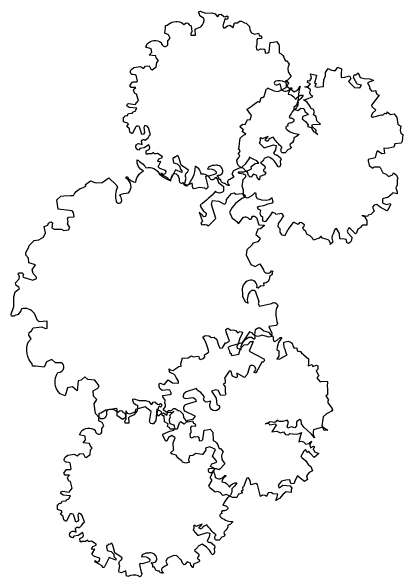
# Model space of a CAD drawing. Extents: x -65 to 116, y -35 to 21.
# Drawn here: x 73.696 to 75.525, y 0.598 to 3.24 of the extents above; entities that cross this region are included whole.
import ezdxf

# ---------------------------------------------------------------- set-up
doc = ezdxf.new("R2010")
doc.units = 0
doc.header["$LTSCALE"] = 100
doc.header["$MEASUREMENT"] = 0
doc.layers.add('P-ARVORE', color=2, linetype='CONTINUOUS')

# ---------------------------------------------------------------- blocks, each defined once
blk = doc.blocks.new('P-1712')
at = {"layer": 'P-ARVORE'}
for points in [[(0.5518, 1.1155), (0.5527, 1.0946), (0.5527, 1.0854, -0.241267), (0.5777, 1.0553), (0.5816, 1.0472), (0.5876, 1.0478), (0.599, 1.0326), (0.5936, 1.0192), (0.5922, 1.0132), (0.5922, 1.0132), (0.5936, 0.9958), (0.6076, 0.9752), (0.5862, 0.9526), (0.5862, 0.9526), (0.579, 0.9486, 0.173621), (0.535, 0.9526, 0.819804), (0.5376, 0.9352, 0.238583), (0.5542, 0.9426, -0.071987), (0.5616, 0.9138, 0.4819), (0.6056, 0.9206, -2.033354), (0.6076, 0.9158, 0.200291), (0.5942, 0.8918, -0.184711), (0.6202, 0.8798, -0.06616), (0.6296, 0.8672, -0.3357), (0.6642, 0.8872, -0.100882), (0.6396, 0.8598, -0.328139), (0.6196, 0.8172, 0.072455), (0.5982, 0.7826, -0.04539), (0.6136, 0.7792, -0.409035), (0.621, 0.7652, -0.231707), (0.5996, 0.7566, 0.688344), (0.5936, 0.7438, 0.463342), (0.5836, 0.7312, 0.184456), (0.643, 0.7058, -0.713964), (0.6436, 0.7038, -0.221181), (0.621, 0.6892, -0.314247), (0.6076, 0.6618, 0.565236), (0.607, 0.6446), (0.6096, 0.6426), (0.603, 0.6366), (0.5936, 0.6338), (0.581, 0.6186), (0.5662, 0.6186, -0.457949), (0.5662, 0.6432, -0.060847), (0.5236, 0.6906, 0.212505), (0.5002, 0.6746, -0.463173), (0.491, 0.6732, -0.876877), (0.4922, 0.6838), (0.501, 0.6938), (0.4722, 0.6832), (0.467, 0.6886), (0.4616, 0.6858, -0.248601), (0.459, 0.6652), (0.4816, 0.6418), (0.525, 0.6558), (0.5376, 0.6526), (0.535, 0.6326), (0.5256, 0.6158, 0.31059), (0.541, 0.6092), (0.559, 0.5938), (0.561, 0.5852), (0.5576, 0.5798), (0.559, 0.5612), (0.5536, 0.5512), (0.547, 0.5532, 0.178742), (0.501, 0.5998), (0.4822, 0.5912, -0.164562), (0.4656, 0.5726), (0.4676, 0.5692), (0.485, 0.5558, -0.443973), (0.479, 0.5386, 0.51332), (0.4882, 0.5286), (0.489, 0.5218), (0.4842, 0.5158), (0.4616, 0.5078), (0.4602, 0.4912), (0.4582, 0.4912), (0.449, 0.5026), (0.4476, 0.5118), (0.4316, 0.5178), (0.421, 0.5052), (0.417, 0.5046), (0.409, 0.5118), (0.4042, 0.5272), (0.3996, 0.5286), (0.3836, 0.5458), (0.3682, 0.5472), (0.3382, 0.5332), (0.3316, 0.5198), (0.3402, 0.5046), (0.321, 0.4938, 0.65472), (0.3176, 0.4698, -1.420327), (0.3136, 0.4666, -0.331438), (0.3002, 0.4752, -0.460688), (0.2796, 0.4932), (0.2716, 0.4926), (0.271, 0.5032), (0.2642, 0.5106), (0.265, 0.5146, 0.634345), (0.2882, 0.5392, 0.42075), (0.2502, 0.5586), (0.239, 0.5592), (0.2216, 0.5512), (0.2176, 0.5412, -0.317469), (0.2576, 0.5298, -0.414214), (0.253, 0.5186), (0.223, 0.5086), (0.2156, 0.5106), (0.2082, 0.5058), (0.217, 0.4686, -0.529528), (0.209, 0.4486), (0.2042, 0.4526, 0.163749), (0.155, 0.4498), (0.1482, 0.4532), (0.145, 0.4766), (0.1242, 0.4672), (0.1136, 0.4692), (0.1116, 0.4758), (0.1176, 0.4992, -0.454874), (0.1242, 0.5278), (0.1282, 0.5372), (0.0936, 0.5606), (0.0836, 0.5966), (0.079, 0.6052), (0.0696, 0.5992), (0.0642, 0.5998), (0.061, 0.5946), (0.0562, 0.5946), (0.055, 0.5918), (0.0582, 0.5706), (0.0762, 0.5658), (0.0882, 0.5538), (0.089, 0.5426), (0.0982, 0.5338), (0.0982, 0.5258), (0.0676, 0.5386), (0.0456, 0.4946, -0.998765), (0.0342, 0.4992), (-0.0004, 0.5178), (0.0022, 0.524, 1.066056), (0.0216, 0.5358), (-0.005, 0.5446), (-0.0138, 0.5532), (-0.0004, 0.5766), (-0.0118, 0.5752), (-0.015, 0.5786), (-0.0098, 0.5898), (0.007, 0.5958), (0.0062, 0.6006), (-0.0158, 0.6152), (-0.0224, 0.6132), (-0.0318, 0.6126), (-0.0344, 0.6198), (-0.043, 0.6126), (-0.0598, 0.6126), (-0.0644, 0.6106), (-0.069, 0.6126), (-0.0698, 0.6266), (-0.0544, 0.6346), (-0.0524, 0.6426), (-0.0564, 0.6552), (-0.0784, 0.6412), (-0.0984, 0.6386), (-0.1024, 0.6306), (-0.1084, 0.6312, -0.924966), (-0.0984, 0.6606), (-0.0878, 0.6572), (-0.0904, 0.6718, -0.613567), (-0.0738, 0.6772), (-0.0604, 0.6886), (-0.053, 0.7006), (-0.0484, 0.7026), (-0.0584, 0.7346), (-0.065, 0.7418), (-0.075, 0.7452), (-0.0798, 0.7366), (-0.0764, 0.7132), (-0.081, 0.7058), (-0.089, 0.7032), (-0.0984, 0.7346, 0.675596), (-0.1184, 0.7378), (-0.133, 0.7078), (-0.1364, 0.7078), (-0.145, 0.7146), (-0.1478, 0.7298), (-0.1598, 0.7412), (-0.1524, 0.7518), (-0.1564, 0.7566), (-0.175, 0.7626), (-0.175, 0.7846), (-0.1704, 0.7858), (-0.167, 0.7926), (-0.1584, 0.7906), (-0.1524, 0.8018), (-0.1338, 0.8026), (-0.133, 0.8078), (-0.121, 0.8118), (-0.113, 0.8258), (-0.1484, 0.8292), (-0.1584, 0.8366, -0.466507), (-0.151, 0.8486), (-0.1204, 0.8432), (-0.1058, 0.8626), (-0.1138, 0.8926), (-0.1218, 0.8946), (-0.1284, 0.9106), (-0.1264, 0.9158), (-0.1178, 0.9226), (-0.139, 0.9226), (-0.145, 0.9326), (-0.1344, 0.9472), (-0.133, 0.9498), (-0.113, 0.9498), (-0.1104, 0.9526), (-0.1158, 0.9806), (-0.121, 0.9826), (-0.1318, 0.9832, -0.666205), (-0.1378, 1.0066), (-0.1264, 1.0166), (-0.0958, 1.0212), (-0.0824, 1.0126), (-0.0718, 1.0232), (-0.055, 1.0246), (-0.047, 1.0092), (-0.0404, 1.0052), (-0.0218, 1.0192), (-0.0198, 1.0406), (-0.0118, 1.0498), (-0.0218, 1.0618), (-0.0244, 1.0712), (-0.055, 1.0738), (-0.043, 1.0886), (-0.0458, 1.1046), (-0.071, 1.1112), (-0.0644, 1.1272, -0.377852), (0.0016, 1.1338, 0.377569), (0.0162, 1.1152, 0.335227), (0.0322, 1.1232), (0.0322, 1.1232), (0.0322, 1.1418), (0.0422, 1.1532), (0.035, 1.1692), (0.035, 1.1692), (0.0182, 1.1772), (0.021, 1.2026), (0.021, 1.2132), (0.0282, 1.2138, -0.287376), (0.0956, 1.2272), (0.107, 1.2178), (0.1182, 1.2246), (0.1262, 1.2238), (0.1316, 1.2166), (0.141, 1.2106), (0.1442, 1.1846), (0.139, 1.1732), (0.1396, 1.1672), (0.161, 1.1678), (0.1596, 1.1926), (0.1636, 1.1978), (0.1856, 1.2072, 0.302168), (0.2002, 1.2478), (0.1936, 1.2498), (0.1822, 1.2578), (0.1796, 1.2686), (0.177, 1.2698), (0.177, 1.2786), (0.183, 1.2792), (0.2076, 1.2712), (0.237, 1.2718), (0.253, 1.2672), (0.2636, 1.2532), (0.2676, 1.2558), (0.2722, 1.2638), (0.281, 1.2658), (0.2936, 1.2552), (0.301, 1.2532), (0.3076, 1.2578), (0.3116, 1.2552), (0.3122, 1.2452), (0.3076, 1.2412), (0.3022, 1.2438), (0.2982, 1.2426), (0.2896, 1.2118), (0.2942, 1.2006), (0.299, 1.2012), (0.3102, 1.2112), (0.321, 1.2146), (0.3368, 1.2038), (0.343, 1.2246), (0.3582, 1.2258), (0.3676, 1.2338), (0.3756, 1.2338), (0.3896, 1.2252), (0.3976, 1.2232), (0.413, 1.2078), (0.415, 1.1932), (0.423, 1.1792), (0.4362, 1.1726), (0.4562, 1.1766), (0.461, 1.1652), (0.467, 1.1638), (0.471, 1.1566), (0.4682, 1.1506), (0.4522, 1.1526), (0.4476, 1.1458), (0.4482, 1.1226), (0.4482, 1.1226), (0.4442, 1.1158), (0.4456, 1.1006), (0.4536, 1.0972), (0.465, 1.1038), (0.4716, 1.1018), (0.4802, 1.1038), (0.4856, 1.1006), (0.487, 1.0832), (0.4996, 1.0852), (0.505, 1.0892), (0.5102, 1.1332), (0.525, 1.1352), (0.5396, 1.1378), (0.551, 1.1246)], [(-0.4537, 0.4167), (-0.4223, 0.418), (-0.4085, 0.418, -0.241267), (-0.3634, 0.4556), (-0.3513, 0.4614), (-0.3522, 0.4704), (-0.3294, 0.4875), (-0.3093, 0.4794), (-0.3003, 0.4773), (-0.3003, 0.4773), (-0.2742, 0.4794), (-0.2433, 0.5004), (-0.2094, 0.4683), (-0.2094, 0.4683), (-0.2034, 0.4575, 0.173621), (-0.2094, 0.3915, 0.819804), (-0.1833, 0.3954, 0.238583), (-0.1944, 0.4203, -0.071987), (-0.1512, 0.4314, 0.4819), (-0.1614, 0.4974, -2.033354), (-0.1542, 0.5004, 0.200291), (-0.1182, 0.4803, -0.184711), (-0.1002, 0.5193, -0.06616), (-0.0813, 0.5334, -0.3357), (-0.1113, 0.5853, -0.100882), (-0.0702, 0.5484, -0.328139), (-0.0063, 0.5184, 0.072455), (0.0456, 0.4863, -0.04539), (0.0507, 0.5094, -0.409035), (0.0717, 0.5205, -0.231707), (0.0846, 0.4884, 0.688344), (0.1038, 0.4794, 0.463342), (0.1227, 0.4644, 0.184456), (0.1608, 0.5535, -0.713964), (0.1638, 0.5544, -0.221181), (0.1857, 0.5205, -0.314247), (0.2268, 0.5004, 0.565236), (0.2526, 0.4995), (0.2556, 0.5034), (0.2646, 0.4935), (0.2688, 0.4794), (0.2916, 0.4605), (0.2916, 0.4383, -0.457949), (0.2547, 0.4383, -0.060847), (0.1836, 0.3744, 0.212505), (0.2076, 0.3393, -0.463173), (0.2097, 0.3255, -0.876877), (0.1938, 0.3273), (0.1788, 0.3405), (0.1947, 0.2973), (0.1866, 0.2895), (0.1908, 0.2814, -0.248601), (0.2217, 0.2775), (0.2568, 0.3114), (0.2358, 0.3765), (0.2406, 0.3954), (0.2706, 0.3915), (0.2958, 0.3774, 0.31059), (0.3057, 0.4005), (0.3288, 0.4275), (0.3417, 0.4305), (0.3498, 0.4254), (0.3777, 0.4275), (0.3927, 0.4194), (0.3897, 0.4095, 0.178742), (0.3198, 0.3405), (0.3327, 0.3123, -0.164562), (0.3606, 0.2874), (0.3657, 0.2904), (0.3858, 0.3165, -0.443973), (0.4116, 0.3075, 0.51332), (0.4266, 0.3213), (0.4368, 0.3225), (0.4458, 0.3153), (0.4578, 0.2814), (0.4827, 0.2793), (0.4827, 0.2763), (0.4656, 0.2625), (0.4518, 0.2604), (0.4428, 0.2364), (0.4617, 0.2205), (0.4626, 0.2145), (0.4518, 0.2025), (0.4287, 0.1953), (0.4266, 0.1884), (0.4008, 0.1644), (0.3987, 0.1413), (0.4197, 0.0963), (0.4398, 0.0864), (0.4626, 0.0993), (0.4788, 0.0705, 0.65472), (0.5148, 0.0654, -1.420327), (0.5196, 0.0594, -0.331438), (0.5067, 0.0393, -0.460688), (0.4797, 0.0084), (0.4806, -0.0036), (0.4647, -0.0045), (0.4536, -0.0147), (0.4476, -0.0135, 0.634345), (0.4107, 0.0213, 0.42075), (0.3816, -0.0357), (0.3807, -0.0525), (0.3927, -0.0786), (0.4077, -0.0846, -0.317469), (0.4248, -0.0246, -0.414214), (0.4416, -0.0315), (0.4566, -0.0765), (0.4536, -0.0876), (0.4608, -0.0987), (0.5166, -0.0855, -0.529528), (0.5466, -0.0975), (0.5406, -0.1047, 0.163749), (0.5448, -0.1785), (0.5397, -0.1887), (0.5046, -0.1935), (0.5187, -0.2247), (0.5157, -0.2406), (0.5058, -0.2436), (0.4707, -0.2346, -0.454874), (0.4278, -0.2247), (0.4137, -0.2187), (0.3786, -0.2706), (0.3246, -0.2856), (0.3117, -0.2925), (0.3207, -0.3066), (0.3198, -0.3147), (0.3276, -0.3195), (0.3276, -0.3267), (0.3318, -0.3285), (0.3636, -0.3237), (0.3708, -0.2967), (0.3888, -0.2787), (0.4056, -0.2775), (0.4188, -0.2637), (0.4308, -0.2637), (0.4116, -0.3096), (0.4776, -0.3426, -0.998765), (0.4707, -0.3597), (0.4428, -0.4116), (0.4335, -0.4077, 1.066056), (0.4158, -0.3786), (0.4026, -0.4185), (0.3897, -0.4317), (0.3546, -0.4116), (0.3567, -0.4287), (0.3516, -0.4335), (0.3348, -0.4257), (0.3258, -0.4005), (0.3186, -0.4017), (0.2967, -0.4347), (0.2997, -0.4446), (0.3006, -0.4587), (0.2898, -0.4626), (0.3006, -0.4755), (0.3006, -0.5007), (0.3036, -0.5076), (0.3006, -0.5145), (0.2796, -0.5157), (0.2676, -0.4926), (0.2556, -0.4896), (0.2367, -0.4956), (0.2577, -0.5286), (0.2616, -0.5586), (0.2736, -0.5646), (0.2727, -0.5736, -0.924966), (0.2286, -0.5586), (0.2337, -0.5427), (0.2118, -0.5466, -0.613567), (0.2037, -0.5217), (0.1866, -0.5016), (0.1686, -0.4905), (0.1656, -0.4836), (0.1176, -0.4986), (0.1068, -0.5085), (0.1017, -0.5235), (0.1146, -0.5307), (0.1497, -0.5256), (0.1608, -0.5325), (0.1647, -0.5445), (0.1176, -0.5586, 0.675596), (0.1128, -0.5886), (0.1578, -0.6105), (0.1578, -0.6156), (0.1476, -0.6285), (0.1248, -0.6327), (0.1077, -0.6507), (0.0918, -0.6396), (0.0846, -0.6456), (0.0756, -0.6735), (0.0426, -0.6735), (0.0408, -0.6666), (0.0306, -0.6615), (0.0336, -0.6486), (0.0168, -0.6396), (0.0156, -0.6117), (0.0078, -0.6105), (0.0018, -0.5925), (-0.0192, -0.5805), (-0.0243, -0.6336), (-0.0354, -0.6486, -0.466507), (-0.0534, -0.6375), (-0.0453, -0.5916), (-0.0744, -0.5697), (-0.1194, -0.5817), (-0.1224, -0.5937), (-0.1464, -0.6036), (-0.1542, -0.6006), (-0.1644, -0.5877), (-0.1644, -0.6195), (-0.1794, -0.6285), (-0.2013, -0.6126), (-0.2052, -0.6105), (-0.2052, -0.5805), (-0.2094, -0.5766), (-0.2514, -0.5847), (-0.2544, -0.5925), (-0.2553, -0.6087, -0.666205), (-0.2904, -0.6177), (-0.3054, -0.6006), (-0.3123, -0.5547), (-0.2994, -0.5346), (-0.3153, -0.5187), (-0.3174, -0.4935), (-0.2943, -0.4815), (-0.2883, -0.4716), (-0.3093, -0.4437), (-0.3414, -0.4407), (-0.3552, -0.4287), (-0.3732, -0.4437), (-0.3873, -0.4476), (-0.3912, -0.4935), (-0.4134, -0.4755), (-0.4374, -0.4797), (-0.4473, -0.5175), (-0.4713, -0.5076, -0.377852), (-0.4812, -0.4086, 0.377569), (-0.4533, -0.3867, 0.335227), (-0.4653, -0.3627), (-0.4653, -0.3627), (-0.4932, -0.3627), (-0.5103, -0.3477), (-0.5343, -0.3585), (-0.5343, -0.3585), (-0.5463, -0.3837), (-0.5844, -0.3795), (-0.6003, -0.3795), (-0.6012, -0.3687, -0.287376), (-0.6213, -0.2676), (-0.6072, -0.2505), (-0.6174, -0.2337), (-0.6162, -0.2217), (-0.6054, -0.2136), (-0.5964, -0.1995), (-0.5574, -0.1947), (-0.5403, -0.2025), (-0.5313, -0.2016), (-0.5322, -0.1695), (-0.5694, -0.1716), (-0.5772, -0.1656), (-0.5913, -0.1326, 0.302168), (-0.6522, -0.1107), (-0.6552, -0.1206), (-0.6672, -0.1377), (-0.6834, -0.1416), (-0.6852, -0.1455), (-0.6984, -0.1455), (-0.6993, -0.1365), (-0.6873, -0.0996), (-0.6882, -0.0555), (-0.6813, -0.0315), (-0.6603, -0.0156), (-0.6642, -0.0096), (-0.6762, -0.0027), (-0.6792, 0.0105), (-0.6633, 0.0294), (-0.6603, 0.0405), (-0.6672, 0.0504), (-0.6633, 0.0564), (-0.6483, 0.0573), (-0.6423, 0.0504), (-0.6462, 0.0423), (-0.6444, 0.0363), (-0.5982, 0.0234), (-0.5814, 0.0303), (-0.5823, 0.0375), (-0.5973, 0.0543), (-0.6024, 0.0705), (-0.5862, 0.0942), (-0.6174, 0.1035), (-0.6192, 0.1263), (-0.6312, 0.1404), (-0.6312, 0.1524), (-0.6183, 0.1734), (-0.6153, 0.1854), (-0.5922, 0.2085), (-0.5703, 0.2115), (-0.5493, 0.2235), (-0.5394, 0.2433), (-0.5454, 0.2733), (-0.5283, 0.2805), (-0.5262, 0.2895), (-0.5154, 0.2955), (-0.5064, 0.2913), (-0.5094, 0.2673), (-0.4992, 0.2604), (-0.4644, 0.2613), (-0.4644, 0.2613), (-0.4542, 0.2553), (-0.4314, 0.2574), (-0.4263, 0.2694), (-0.4362, 0.2865), (-0.4332, 0.2964), (-0.4362, 0.3093), (-0.4314, 0.3174), (-0.4053, 0.3195), (-0.4083, 0.3384), (-0.4143, 0.3465), (-0.4803, 0.3543), (-0.4833, 0.3765), (-0.4872, 0.3984), (-0.4674, 0.4155)], [(0.2427, -0.6959), (0.2436, -0.7167), (0.2436, -0.7259, -0.241267), (0.2686, -0.756), (0.2725, -0.7641), (0.2785, -0.7635), (0.2899, -0.7787), (0.2845, -0.7921), (0.2831, -0.7981), (0.2831, -0.7981), (0.2845, -0.8155), (0.2985, -0.8361), (0.2771, -0.8587), (0.2771, -0.8587), (0.2699, -0.8627, 0.173621), (0.2259, -0.8587, 0.819804), (0.2285, -0.8761, 0.238583), (0.2451, -0.8687, -0.071987), (0.2525, -0.8975, 0.4819), (0.2965, -0.8907, -2.033354), (0.2985, -0.8955, 0.200291), (0.2851, -0.9195, -0.184711), (0.3111, -0.9315, -0.06616), (0.3205, -0.9441, -0.3357), (0.3551, -0.9241, -0.100882), (0.3305, -0.9515, -0.328139), (0.3105, -0.9941, 0.072455), (0.2891, -1.0287, -0.04539), (0.3045, -1.0321, -0.409035), (0.3119, -1.0461, -0.231707), (0.2905, -1.0547, 0.688344), (0.2845, -1.0675, 0.463342), (0.2745, -1.0801, 0.184456), (0.3339, -1.1055, -0.713964), (0.3345, -1.1075, -0.221181), (0.3119, -1.1221, -0.314247), (0.2985, -1.1495, 0.565236), (0.2979, -1.1667), (0.3005, -1.1687), (0.2939, -1.1747), (0.2845, -1.1775), (0.2719, -1.1927), (0.2571, -1.1927, -0.457949), (0.2571, -1.1681, -0.060847), (0.2145, -1.1207, 0.212505), (0.1911, -1.1367, -0.463173), (0.1819, -1.1381, -0.876877), (0.1831, -1.1275), (0.1919, -1.1175), (0.1631, -1.1281), (0.1579, -1.1227), (0.1525, -1.1255, -0.248601), (0.1499, -1.1461), (0.1725, -1.1695), (0.2159, -1.1555), (0.2285, -1.1587), (0.2259, -1.1787), (0.2165, -1.1955, 0.31059), (0.2319, -1.2021), (0.2499, -1.2175), (0.2519, -1.2261), (0.2485, -1.2315), (0.2499, -1.2501), (0.2445, -1.2601), (0.2379, -1.2581, 0.178742), (0.1919, -1.2115), (0.1731, -1.2201, -0.164562), (0.1565, -1.2387), (0.1585, -1.2421), (0.1759, -1.2555, -0.443973), (0.1699, -1.2727, 0.51332), (0.1791, -1.2827), (0.1799, -1.2895), (0.1751, -1.2955), (0.1525, -1.3035), (0.1511, -1.3201), (0.1491, -1.3201), (0.1399, -1.3087), (0.1385, -1.2995), (0.1225, -1.2935), (0.1119, -1.3061), (0.1079, -1.3067), (0.0999, -1.2995), (0.0951, -1.2841), (0.0905, -1.2827), (0.0745, -1.2655), (0.0591, -1.2641), (0.0291, -1.2781), (0.0225, -1.2915), (0.0311, -1.3067), (0.0119, -1.3175, 0.65472), (0.0085, -1.3415, -1.420327), (0.0045, -1.3447, -0.331438), (-0.0089, -1.3361, -0.460688), (-0.0295, -1.3181), (-0.0375, -1.3187), (-0.0381, -1.3081), (-0.0449, -1.3007), (-0.0441, -1.2967, 0.634345), (-0.0209, -1.2721, 0.42075), (-0.0589, -1.2527), (-0.0701, -1.2521), (-0.0875, -1.2601), (-0.0915, -1.2701, -0.317469), (-0.0515, -1.2815, -0.414214), (-0.0561, -1.2927), (-0.0861, -1.3027), (-0.0935, -1.3007), (-0.1009, -1.3055), (-0.0921, -1.3427, -0.529528), (-0.1001, -1.3627), (-0.1049, -1.3587, 0.163749), (-0.1541, -1.3615), (-0.1609, -1.3581), (-0.1641, -1.3347), (-0.1849, -1.3441), (-0.1955, -1.3421), (-0.1975, -1.3355), (-0.1915, -1.3121, -0.454874), (-0.1849, -1.2835), (-0.1809, -1.2741), (-0.2155, -1.2507), (-0.2255, -1.2147), (-0.2301, -1.2061), (-0.2395, -1.2121), (-0.2449, -1.2115), (-0.2481, -1.2167), (-0.2529, -1.2167), (-0.2541, -1.2195), (-0.2509, -1.2407), (-0.2329, -1.2455), (-0.2209, -1.2575), (-0.2201, -1.2687), (-0.2109, -1.2775), (-0.2109, -1.2855), (-0.2415, -1.2727), (-0.2635, -1.3167, -0.998765), (-0.2749, -1.3121), (-0.3095, -1.2935), (-0.3069, -1.2873, 1.066056), (-0.2875, -1.2755), (-0.3141, -1.2667), (-0.3229, -1.2581), (-0.3095, -1.2347), (-0.3209, -1.2361), (-0.3241, -1.2327), (-0.3189, -1.2215), (-0.3021, -1.2155), (-0.3029, -1.2107), (-0.3249, -1.1961), (-0.3315, -1.1981), (-0.3409, -1.1987), (-0.3435, -1.1915), (-0.3521, -1.1987), (-0.3689, -1.1987), (-0.3735, -1.2007), (-0.3781, -1.1987), (-0.3789, -1.1847), (-0.3635, -1.1767), (-0.3615, -1.1687), (-0.3655, -1.1561), (-0.3875, -1.1701), (-0.4075, -1.1727), (-0.4115, -1.1807), (-0.4175, -1.1801, -0.924966), (-0.4075, -1.1507), (-0.3969, -1.1541), (-0.3995, -1.1395, -0.613567), (-0.3829, -1.1341), (-0.3695, -1.1227), (-0.3621, -1.1107), (-0.3575, -1.1087), (-0.3675, -1.0767), (-0.3741, -1.0695), (-0.3841, -1.0661), (-0.3889, -1.0747), (-0.3855, -1.0981), (-0.3901, -1.1055), (-0.3981, -1.1081), (-0.4075, -1.0767, 0.675596), (-0.4275, -1.0735), (-0.4421, -1.1035), (-0.4455, -1.1035), (-0.4541, -1.0967), (-0.4569, -1.0815), (-0.4689, -1.0701), (-0.4615, -1.0595), (-0.4655, -1.0547), (-0.4841, -1.0487), (-0.4841, -1.0267), (-0.4795, -1.0255), (-0.4761, -1.0187), (-0.4675, -1.0207), (-0.4615, -1.0095), (-0.4429, -1.0087), (-0.4421, -1.0035), (-0.4301, -0.9995), (-0.4221, -0.9855), (-0.4575, -0.9821), (-0.4675, -0.9747, -0.466507), (-0.4601, -0.9627), (-0.4295, -0.9681), (-0.4149, -0.9487), (-0.4229, -0.9187), (-0.4309, -0.9167), (-0.4375, -0.9007), (-0.4355, -0.8955), (-0.4269, -0.8887), (-0.4481, -0.8887), (-0.4541, -0.8787), (-0.4435, -0.8641), (-0.4421, -0.8615), (-0.4221, -0.8615), (-0.4195, -0.8587), (-0.4249, -0.8307), (-0.4301, -0.8287), (-0.4409, -0.8281, -0.666205), (-0.4469, -0.8047), (-0.4355, -0.7947), (-0.4049, -0.7901), (-0.3915, -0.7987), (-0.3809, -0.7881), (-0.3641, -0.7867), (-0.3561, -0.8021), (-0.3495, -0.8061), (-0.3309, -0.7921), (-0.3289, -0.7707), (-0.3209, -0.7615), (-0.3309, -0.7495), (-0.3335, -0.7401), (-0.3641, -0.7375), (-0.3521, -0.7227), (-0.3549, -0.7067), (-0.3801, -0.7001), (-0.3735, -0.6841, -0.377852), (-0.3075, -0.6775, 0.377569), (-0.2929, -0.6961, 0.335227), (-0.2769, -0.6881), (-0.2769, -0.6881), (-0.2769, -0.6695), (-0.2669, -0.6581), (-0.2741, -0.6421), (-0.2741, -0.6421), (-0.2909, -0.6341), (-0.2881, -0.6087), (-0.2881, -0.5981), (-0.2809, -0.5975, -0.287376), (-0.2135, -0.5841), (-0.2021, -0.5935), (-0.1909, -0.5867), (-0.1829, -0.5875), (-0.1775, -0.5947), (-0.1681, -0.6007), (-0.1649, -0.6267), (-0.1701, -0.6381), (-0.1695, -0.6441), (-0.1481, -0.6435), (-0.1495, -0.6187), (-0.1455, -0.6135), (-0.1235, -0.6041, 0.302168), (-0.1089, -0.5635), (-0.1155, -0.5615), (-0.1269, -0.5535), (-0.1295, -0.5427), (-0.1321, -0.5415), (-0.1321, -0.5327), (-0.1261, -0.5321), (-0.1015, -0.5401), (-0.0721, -0.5395), (-0.0561, -0.5441), (-0.0455, -0.5581), (-0.0415, -0.5555), (-0.0369, -0.5475), (-0.0281, -0.5455), (-0.0155, -0.5561), (-0.0081, -0.5581), (-0.0015, -0.5535), (0.0025, -0.5561), (0.0031, -0.5661), (-0.0015, -0.5701), (-0.0069, -0.5675), (-0.0109, -0.5687), (-0.0195, -0.5995), (-0.0149, -0.6107), (-0.0101, -0.6101), (0.0011, -0.6001), (0.0119, -0.5967), (0.0277, -0.6075), (0.0339, -0.5867), (0.0491, -0.5855), (0.0585, -0.5775), (0.0665, -0.5775), (0.0805, -0.5861), (0.0885, -0.5881), (0.1039, -0.6035), (0.1059, -0.6181), (0.1139, -0.6321), (0.1271, -0.6387), (0.1471, -0.6347), (0.1519, -0.6461), (0.1579, -0.6475), (0.1619, -0.6547), (0.1591, -0.6607), (0.1431, -0.6587), (0.1385, -0.6655), (0.1391, -0.6887), (0.1391, -0.6887), (0.1351, -0.6955), (0.1365, -0.7107), (0.1445, -0.7141), (0.1559, -0.7075), (0.1625, -0.7095), (0.1711, -0.7075), (0.1765, -0.7107), (0.1779, -0.7281), (0.1905, -0.7261), (0.1959, -0.7221), (0.2011, -0.6781), (0.2159, -0.6761), (0.2305, -0.6735), (0.2419, -0.6867)]]:
    blk.add_lwpolyline(points, format="xyb", close=True, dxfattribs=at)
for points in [[(0.7334, 0.7037), (0.7234, 0.7131), (0.7248, 0.7237), (0.7048, 0.7423), (0.7082, 0.7497), (0.7448, 0.7511), (0.7288, 0.7671), (0.7254, 0.7871), (0.7128, 0.7951), (0.7174, 0.8103), (0.7114, 0.8217), (0.7014, 0.8231), (0.6968, 0.8343), (0.6828, 0.8543), (0.6828, 0.8543), (0.6662, 0.8651), (0.6802, 0.8683), (0.7088, 0.8811), (0.7002, 0.8871), (0.6954, 0.8983), (0.6982, 0.9123), (0.6874, 0.9223), (0.6714, 0.9263), (0.6894, 0.9297), (0.6988, 0.9403), (0.6842, 0.9471), (0.6854, 0.9551), (0.6954, 0.9543), (0.7028, 0.9669), (0.6982, 0.9877), (0.7262, 0.9811), (0.7208, 0.9543), (0.7174, 0.9431), (0.7254, 0.9417), (0.7188, 0.9271), (0.7302, 0.9251), (0.7588, 0.9283), (0.7594, 0.9357), (0.7602, 0.9589), (0.7688, 0.9783), (0.7694, 0.9937), (0.7808, 1.0117), (0.7962, 1.0043), (0.8054, 1.0031), (0.8148, 1.0031), (0.8268, 1.0177), (0.8428, 1.0111), (0.8422, 0.9851), (0.8414, 0.9691), (0.8594, 0.9717), (0.8802, 0.9777), (0.8874, 0.9651), (0.8768, 0.9511), (0.8894, 0.9377), (0.9048, 0.9237), (0.9288, 0.9217), (0.9362, 0.9337), (0.9162, 0.9391), (0.8988, 0.9697), (0.9034, 0.9817), (0.9108, 0.9831), (0.9214, 0.9911), (0.9314, 0.9703), (0.9488, 0.9651), (0.9762, 0.9643), (0.9928, 0.9557), (0.9754, 0.9503), (0.9648, 0.9451), (0.9762, 0.9251), (0.9742, 0.9191), (0.9848, 0.9057), (1.0042, 0.9097), (1.0042, 0.9017), (1.0102, 0.8911), (1.0202, 0.8871), (0.9834, 0.8411), (0.9848, 0.8337), (1.0034, 0.8177), (0.9888, 0.8031), (0.9828, 0.7897), (0.9888, 0.7843), (1.0302, 0.7957), (1.0368, 0.7937), (1.0454, 0.8031), (1.0548, 0.7997), (1.0574, 0.8091), (1.0722, 0.7977), (1.0894, 0.8003), (1.1014, 0.7831), (1.1062, 0.7523), (1.1214, 0.7417), (1.1174, 0.7237), (1.1174, 0.7237), (1.1208, 0.7103), (1.1294, 0.7043), (1.1274, 0.6717), (1.1222, 0.6623), (1.0928, 0.6597), (1.0894, 0.6483), (1.0862, 0.6443), (1.0562, 0.6383), (1.0414, 0.6403), (1.0448, 0.6151), (1.0314, 0.6131), (1.0114, 0.6277), (1.0074, 0.6203), (1.0014, 0.5943), (0.9682, 0.5871), (0.9682, 0.5803), (0.9728, 0.5591), (0.9902, 0.5463), (0.9968, 0.5531), (1.0214, 0.5523), (1.0234, 0.5497), (1.0362, 0.5243), (1.0522, 0.5177), (1.0628, 0.5071), (1.0822, 0.5157), (1.0868, 0.5243), (1.1008, 0.5137), (1.1068, 0.4977), (1.1028, 0.4911), (1.1034, 0.4823), (1.1034, 0.4683), (1.0974, 0.4543), (1.1042, 0.4363), (1.1034, 0.4263), (1.0834, 0.4303), (1.0814, 0.4283), (1.0594, 0.4091), (1.0502, 0.4071), (1.0354, 0.4031), (1.0354, 0.3843), (1.0514, 0.3771), (1.0702, 0.3811), (1.0728, 0.3763), (1.0602, 0.3497), (1.0548, 0.3471), (1.0248, 0.3643), (1.0088, 0.3771), (0.9968, 0.3731), (0.9888, 0.3643), (0.9962, 0.3457), (0.9848, 0.3343), (0.9802, 0.3303), (0.9688, 0.3271), (0.9642, 0.3203), (0.9386, 0.3249), (0.9502, 0.3197), (0.9622, 0.3017), (0.9622, 0.2803), (0.9428, 0.2803), (0.9348, 0.2737), (0.9342, 0.2691), (0.9202, 0.2617), (0.9134, 0.2437), (0.9088, 0.2391), (0.8854, 0.2631), (0.8774, 0.2671), (0.8702, 0.2517), (0.8728, 0.2443), (0.8914, 0.2237), (0.8908, 0.2091), (0.8854, 0.2011), (0.8754, 0.1943), (0.8694, 0.1951), (0.8648, 0.2131), (0.8574, 0.2151), (0.8362, 0.2163), (0.8362, 0.2163), (0.8348, 0.2411), (0.8348, 0.2411), (0.8202, 0.2643), (0.8122, 0.2597), (0.8048, 0.2397), (0.7994, 0.2303), (0.7988, 0.2223), (0.8002, 0.2131), (0.8028, 0.2003), (0.7902, 0.1897), (0.7928, 0.1957), (0.7848, 0.2103), (0.7768, 0.2131), (0.7554, 0.2197), (0.7474, 0.2277), (0.7394, 0.2197), (0.7128, 0.2103), (0.7074, 0.2191), (0.6968, 0.2303), (0.6808, 0.2371), (0.6802, 0.2443), (0.6768, 0.2503), (0.6654, 0.2603), (0.6628, 0.2683), (0.6694, 0.2751), (0.6702, 0.2811), (0.6568, 0.2903), (0.6474, 0.2917), (0.6408, 0.2837), (0.6222, 0.2923), (0.6174, 0.2931), (0.6062, 0.2783), (0.5948, 0.2617), (0.5908, 0.2557), (0.5828, 0.2417), (0.5782, 0.2297), (0.5668, 0.2337), (0.5568, 0.2477), (0.5562, 0.2631), (0.5468, 0.2723), (0.5494, 0.2883), (0.5628, 0.3071), (0.5654, 0.3111), (0.5734, 0.3237), (0.5642, 0.3337), (0.5368, 0.3303), (0.5348, 0.3337), (0.5202, 0.3411), (0.5108, 0.3257), (0.4934, 0.3031), (0.4862, 0.2957), (0.4754, 0.2991), (0.4754, 0.3163), (0.4668, 0.3237), (0.4628, 0.3357), (0.4668, 0.3491), (0.4548, 0.3551), (0.4502, 0.3657), (0.4608, 0.3691), (0.4802, 0.3723), (0.5014, 0.3791), (0.5208, 0.3837), (0.5248, 0.3891), (0.5188, 0.4077), (0.5068, 0.3983), (0.4922, 0.3951), (0.4708, 0.3963), (0.4514, 0.4023), (0.4442, 0.4137), (0.4454, 0.4283), (0.4382, 0.4303), (0.4262, 0.4191), (0.4048, 0.4063), (0.3914, 0.4103), (0.3854, 0.4203), (0.3862, 0.4423), (0.3788, 0.4631), (0.3842, 0.4891), (0.3802, 0.4903), (0.3968, 0.5063), (0.3962, 0.5131), (0.3848, 0.5183), (0.3668, 0.5217), (0.3614, 0.5283), (0.3894, 0.5297), (0.4108, 0.5371), (0.4228, 0.5437), (0.4208, 0.5543), (0.4408, 0.5677), (0.4574, 0.5691), (0.4474, 0.5797), (0.4342, 0.5863), (0.4128, 0.5971), (0.4114, 0.5917), (0.3988, 0.5737), (0.3934, 0.5643), (0.3794, 0.5531), (0.3742, 0.5483), (0.3588, 0.5617), (0.3554, 0.5731), (0.3548, 0.5837), (0.3642, 0.5963), (0.3682, 0.6051), (0.3602, 0.6137), (0.3702, 0.6237), (0.3662, 0.6323), (0.3628, 0.6357), (0.3654, 0.6451), (0.3668, 0.6617), (0.3694, 0.6871), (0.3854, 0.7003), (0.3962, 0.7051), (0.3794, 0.7171), (0.3862, 0.7251), (0.3708, 0.7357), (0.3694, 0.7431), (0.3828, 0.7511), (0.3934, 0.7503), (0.4048, 0.7737), (0.4168, 0.7717), (0.4234, 0.7931), (0.4188, 0.7983), (0.4022, 0.8197), (0.4034, 0.8223), (0.4214, 0.8337), (0.4288, 0.8411), (0.4288, 0.8411), (0.4522, 0.8577), (0.4614, 0.8551), (0.4688, 0.8757), (0.4748, 0.8763), (0.4822, 0.8817), (0.4822, 0.8817), (0.4908, 0.9137), (0.4928, 0.9171), (0.5014, 0.9177), (0.4974, 0.9217), (0.5268, 0.9083), (0.5474, 0.9037), (0.5568, 0.9091), (0.5842, 0.9231), (0.5862, 0.9277), (0.5848, 0.9571), (0.596, 0.9438), (0.5888, 0.9291), (0.5974, 0.9223), (0.6102, 0.9131), (0.6228, 0.9031), (0.6314, 0.9077), (0.6414, 0.9143), (0.6502, 0.9291), (0.6442, 0.9043), (0.6388, 0.8591), (0.6328, 0.8411), (0.6202, 0.8297), (0.6214, 0.8223), (0.6394, 0.8157), (0.6542, 0.8271), (0.6668, 0.8257), (0.6734, 0.8097), (0.6874, 0.8003), (0.6842, 0.7951), (0.6628, 0.7871), (0.6594, 0.7771), (0.6754, 0.7643), (0.6882, 0.7483), (0.6848, 0.7403), (0.7022, 0.7363), (0.7122, 0.7177), (0.7214, 0.7131), (0.7334, 0.7037)], [(0.4869, -0.6483), (0.5004, -0.6458), (0.5082, -0.6532), (0.535, -0.648), (0.5389, -0.6551), (0.5185, -0.6855), (0.5408, -0.682), (0.559, -0.6911), (0.5729, -0.6857), (0.5824, -0.6983), (0.5952, -0.7002), (0.6022, -0.693), (0.614, -0.6959), (0.6384, -0.6964), (0.6384, -0.6964), (0.6569, -0.6894), (0.6512, -0.7026), (0.6446, -0.7332), (0.6546, -0.7298), (0.6664, -0.7325), (0.6761, -0.7431), (0.6905, -0.7403), (0.7032, -0.7297), (0.6953, -0.7462), (0.6983, -0.7601), (0.7124, -0.7523), (0.7182, -0.758), (0.7116, -0.7656), (0.7174, -0.779), (0.7369, -0.7876), (0.7151, -0.8063), (0.6966, -0.7861), (0.6896, -0.7768), (0.6838, -0.7824), (0.6759, -0.7684), (0.6675, -0.7765), (0.6532, -0.8014), (0.6588, -0.8063), (0.6771, -0.8206), (0.6877, -0.839), (0.6997, -0.8486), (0.7075, -0.8684), (0.6925, -0.8765), (0.6861, -0.8832), (0.6805, -0.8908), (0.6852, -0.9091), (0.6705, -0.9181), (0.6498, -0.9023), (0.6374, -0.8922), (0.6289, -0.9082), (0.6214, -0.9286), (0.607, -0.9269), (0.602, -0.9101), (0.5837, -0.9124), (0.5633, -0.9165), (0.5475, -0.9347), (0.5528, -0.9478), (0.569, -0.9348), (0.604, -0.9389), (0.6109, -0.9497), (0.6077, -0.9565), (0.6079, -0.9697), (0.5852, -0.9655), (0.5707, -0.9765), (0.5539, -0.9981), (0.5372, -1.0065), (0.5431, -0.9892), (0.5452, -0.9776), (0.5223, -0.975), (0.5186, -0.9698), (0.5015, -0.9705), (0.4933, -0.9885), (0.4869, -0.9838), (0.4748, -0.9824), (0.4656, -0.9881), (0.4502, -0.9312), (0.4434, -0.928), (0.4195, -0.9335), (0.4164, -0.9131), (0.4091, -0.9004), (0.4012, -0.902), (0.386, -0.9422), (0.3805, -0.9463), (0.383, -0.9588), (0.3747, -0.9644), (0.3807, -0.9721), (0.3628, -0.9773), (0.3547, -0.9927), (0.3338, -0.9922), (0.3061, -0.9779), (0.2885, -0.9839), (0.2764, -0.9701), (0.2764, -0.9701), (0.2635, -0.9649), (0.2536, -0.9683), (0.2285, -0.9474), (0.224, -0.9377), (0.2392, -0.9124), (0.232, -0.9029), (0.2307, -0.898), (0.2436, -0.8702), (0.2539, -0.8595), (0.2316, -0.8473), (0.2379, -0.8353), (0.2615, -0.8278), (0.2579, -0.8202), (0.2404, -0.8), (0.2542, -0.769), (0.2487, -0.765), (0.2289, -0.7562), (0.2083, -0.7627), (0.2099, -0.772), (0.1947, -0.7914), (0.1914, -0.7915), (0.1634, -0.7868), (0.1486, -0.7958), (0.1338, -0.7981), (0.1293, -0.8188), (0.1335, -0.8276), (0.1167, -0.8327), (0.1002, -0.8281), (0.0973, -0.8209), (0.0898, -0.8162), (0.0785, -0.808), (0.0707, -0.7949), (0.0522, -0.7897), (0.0446, -0.7832), (0.0596, -0.7694), (0.0592, -0.7666), (0.0567, -0.7375), (0.0605, -0.7289), (0.066, -0.7146), (0.0508, -0.7035), (0.0356, -0.7122), (0.0277, -0.7297), (0.0223, -0.729), (0.0083, -0.7031), (0.0094, -0.6972), (0.041, -0.6831), (0.0607, -0.6778), (0.0646, -0.6657), (0.0622, -0.6541), (0.0428, -0.6491), (0.0404, -0.6331), (0.0399, -0.6271), (0.044, -0.616), (0.0412, -0.6082), (0.0601, -0.5903), (0.049, -0.5966), (0.0274, -0.5956), (0.0101, -0.583), (0.0216, -0.5674), (0.021, -0.557), (0.0176, -0.5538), (0.0199, -0.5381), (0.0094, -0.522), (0.0084, -0.5156), (0.0416, -0.5109), (0.0495, -0.5068), (0.0414, -0.4919), (0.0339, -0.4896), (0.0062, -0.4924), (-0.0052, -0.4833), (-0.0085, -0.4743), (-0.008, -0.4622), (-0.0038, -0.4578), (0.0134, -0.4647), (0.0194, -0.4599), (0.0329, -0.4435), (0.0329, -0.4435), (0.0537, -0.457), (0.0537, -0.457), (0.0811, -0.459), (0.0821, -0.4498), (0.0703, -0.432), (0.0659, -0.4221), (0.0598, -0.4169), (0.0515, -0.4126), (0.0397, -0.4071), (0.0386, -0.3907), (0.0419, -0.3963), (0.0584, -0.3985), (0.0654, -0.3937), (0.0833, -0.3803), (0.0945, -0.3786), (0.0928, -0.3674), (0.1009, -0.3404), (0.1112, -0.3412), (0.1265, -0.3393), (0.1414, -0.3304), (0.1476, -0.3341), (0.1544, -0.3349), (0.1692, -0.3317), (0.1772, -0.3343), (0.1788, -0.3436), (0.1832, -0.3478), (0.1985, -0.3424), (0.2052, -0.3357), (0.2026, -0.3256), (0.2206, -0.3157), (0.224, -0.3123), (0.2187, -0.2945), (0.212, -0.2755), (0.2096, -0.2687), (0.203, -0.254), (0.196, -0.2432), (0.206, -0.2364), (0.2232, -0.2366), (0.236, -0.2452), (0.2489, -0.243), (0.2603, -0.2546), (0.2676, -0.2765), (0.2693, -0.2809), (0.2747, -0.2948), (0.2882, -0.2933), (0.3016, -0.2692), (0.3056, -0.2696), (0.3202, -0.2622), (0.3133, -0.2455), (0.3053, -0.2181), (0.3036, -0.2079), (0.3127, -0.2012), (0.3266, -0.2114), (0.3376, -0.2088), (0.3497, -0.2126), (0.3581, -0.2238), (0.3701, -0.2176), (0.3813, -0.2202), (0.3778, -0.2308), (0.369, -0.2483), (0.3619, -0.2694), (0.3542, -0.2878), (0.3562, -0.2942), (0.3747, -0.3004), (0.3742, -0.2851), (0.3803, -0.2714), (0.3939, -0.2549), (0.4102, -0.2428), (0.4236, -0.2437), (0.4347, -0.2533), (0.4406, -0.2486), (0.4386, -0.2323), (0.4409, -0.2075), (0.4521, -0.1991), (0.4637, -0.2001), (0.481, -0.2138), (0.5021, -0.2201), (0.5199, -0.2398), (0.5232, -0.2373), (0.5263, -0.2601), (0.5322, -0.2636), (0.5431, -0.2575), (0.5565, -0.245), (0.565, -0.2445), (0.5496, -0.2679), (0.5429, -0.2896), (0.5412, -0.3032), (0.5509, -0.3078), (0.5499, -0.3319), (0.5413, -0.3461), (0.5557, -0.3443), (0.5688, -0.3375), (0.5902, -0.3266), (0.5867, -0.3223), (0.5796, -0.3015), (0.5752, -0.2916), (0.5744, -0.2737), (0.5736, -0.2667), (0.5935, -0.2621), (0.6047, -0.2661), (0.6136, -0.2719), (0.6182, -0.2869), (0.623, -0.2954), (0.6346, -0.294), (0.6368, -0.3079), (0.6461, -0.3098), (0.6509, -0.3091), (0.6569, -0.3167), (0.6695, -0.3276), (0.6885, -0.3447), (0.6897, -0.3654), (0.6872, -0.377), (0.7068, -0.3705), (0.7092, -0.3807), (0.7269, -0.3746), (0.7336, -0.3778), (0.7322, -0.3933), (0.7253, -0.4014), (0.7374, -0.4244), (0.7287, -0.4329), (0.7421, -0.4509), (0.749, -0.4503), (0.7761, -0.4495), (0.7775, -0.452), (0.7761, -0.4733), (0.7777, -0.4836), (0.7777, -0.4836), (0.7773, -0.5123), (0.7697, -0.5182), (0.782, -0.5363), (0.7789, -0.5415), (0.7789, -0.5507), (0.7789, -0.5507), (0.7997, -0.5765), (0.8012, -0.5801), (0.7966, -0.5874), (0.8022, -0.5866), (0.7741, -0.6024), (0.7582, -0.6163), (0.757, -0.6271), (0.7521, -0.6574), (0.7546, -0.6618), (0.7792, -0.678), (0.7619, -0.6792), (0.7542, -0.6647), (0.7437, -0.6676), (0.7287, -0.6725), (0.7132, -0.6768), (0.7118, -0.6864), (0.7112, -0.6984), (0.718, -0.7142), (0.7015, -0.6948), (0.6682, -0.6637), (0.6572, -0.6482), (0.6555, -0.6313), (0.6488, -0.6279), (0.6328, -0.6386), (0.6333, -0.6573), (0.6247, -0.6666), (0.6079, -0.6625), (0.5921, -0.6682), (0.5898, -0.6626), (0.5959, -0.6406), (0.5899, -0.6319), (0.5701, -0.6373), (0.5496, -0.6382), (0.5452, -0.6307), (0.5317, -0.6424), (0.5108, -0.6395), (0.5016, -0.6442), (0.4869, -0.6483)]]:
    blk.add_lwpolyline(points, dxfattribs=at)

msp = doc.modelspace()

# ---------------------------------------------------------------- block references
at = {"layer": 'P-ARVORE', "linetype": 'CONTINUOUS'}
msp.add_blockref('P-1712', (74.3956, 1.9605), dxfattribs=at)

doc.saveas('drawing.dxf')
